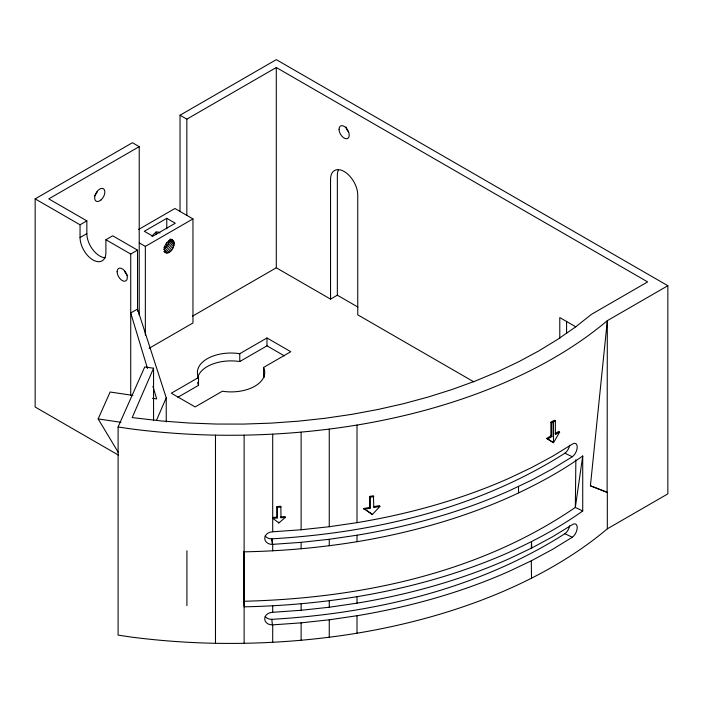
<?xml version="1.0" encoding="UTF-8"?>
<svg xmlns="http://www.w3.org/2000/svg" width="703" height="703" viewBox="0 0 703 703"><rect width="100%" height="100%" fill="white"/><g stroke="black" fill="none" stroke-linecap="round" stroke-linejoin="round"><path stroke-width="1.05" d="M139.229 315.164L139.229 146.646L132.419 142.718L35.15 198.879L35.15 407.019L118.42 455.096M145.345 335.138L145.345 246.393L192.965 218.905L192.965 322.976L149.08 348.319M575.871 459.683L575.335 507.425C478.681 573.613 359.4 598.394 243.844 601.267L244.126 606.821C281.929 606.083 319.68 602.761 357.01 596.68A455.772 263.133 0 0 0 509.411 552.154C534.93 540.502 559.86 527.312 582.725 510.976L582.725 455.992C559.86 472.328 534.93 485.518 509.411 497.17A455.772 263.133 0 0 1 357.01 541.697C319.68 547.778 281.929 551.099 244.126 551.837M531.292 548.243L531.521 541.653L531.74 548.015L509.411 558.63A455.772 263.133 0 0 1 357.01 603.165L329.259 607.234L301.121 610.283L272.404 612.322A7.698 6.274 -5.9 0 0 264.715 618.868A7.698 6.274 -5.9 0 0 272.404 624.888L301.121 622.849L329.259 619.8L357.01 615.731A455.772 263.133 0 0 0 509.411 571.205L531.292 560.809L552.444 549.412L572.295 537.259A7.698 4.016 -64.3 0 0 577.225 527.566A7.698 4.016 -64.3 0 0 572.295 524.693L552.444 536.846L531.74 548.015M118.095 426.967L130.415 428.812A455.772 263.133 0 0 0 215.487 435.148C262.843 435.965 310.26 432.688 357.01 425.06A455.772 263.133 0 0 0 607.313 320.673L607.128 492.434L590.415 485.791L607.313 320.673L667.85 285.717L667.85 493.866L607.313 528.823A455.772 263.133 0 0 1 357.01 633.21C310.26 640.837 262.843 644.115 215.487 643.298A455.772 263.133 0 0 1 130.415 636.962L118.095 635.108L118.095 426.967L144.748 366.922L153.562 368.223L153.562 420.587M165.548 252.649L164.054 249.345L167.657 245.532L169.159 240.505C179.74 237.342 171.198 258.458 163.931 251.595M582.725 455.992L575.335 507.425L582.725 510.976M153.562 368.223L132.199 417.6L161.585 420.983L188.782 423.004L216.146 424.05L243.572 424.085L270.945 423.136L298.16 421.194L325.111 418.276L351.693 414.375L377.792 409.524L403.32 403.742L428.162 397.037L452.231 389.444L475.421 381L497.654 371.729L518.832 361.676L538.876 350.867L557.699 339.356L575.239 327.185L591.601 314.259L647.639 281.903L276.288 67.506L186.84 119.15L180.038 115.222L180.038 211.445M156.514 420.289L166.242 397.81L137.524 309.039L130.723 312.967L147.516 368.521M118.376 452.574L98.165 418.918L110.107 392.019L132.858 395.385M559.65 432.081L553.489 442.714L546.67 438.391L550.888 435.983L550.888 422.231L554.315 420.253L555.361 420.825L555.361 434.577L559.65 432.081L558.604 431.51L555.168 433.505M364.092 509.35L370.165 508.216L369.725 507.425L363.653 508.55L372.274 514.605L379.91 506.406L379.462 505.615L373.39 506.74M272.878 518.287L277.193 517.979L277.008 517.153L272.702 517.461L272.878 518.287L278.854 522.97L285.321 517.399L285.137 516.573L280.831 516.881L281.007 517.707L285.321 517.399M572.295 456.757L552.444 468.901L531.521 480.184L509.411 490.694A455.772 263.133 0 0 1 357.01 535.22L329.259 539.289L301.121 542.338L272.404 544.377A7.698 6.274 -5.9 0 1 264.715 538.357A7.698 6.274 -5.9 0 1 272.404 531.811L301.121 529.772L329.259 526.723L357.01 522.654A455.772 263.133 0 0 0 509.411 478.128L531.521 467.618L552.444 456.335L572.295 444.182A7.698 4.016 -64.3 0 1 577.225 447.055A7.698 4.016 -64.3 0 1 572.295 456.757L564.904 453.198C477.724 508.7 374.04 532.821 271.824 538.832A7.698 6.274 -5.9 0 1 265.172 535.923M569.658 525.756A7.698 4.016 -64.3 0 1 564.904 533.709C477.724 589.211 374.04 613.332 271.824 619.343A7.698 6.274 -5.9 0 1 265.172 616.434M555.361 420.825L551.873 422.837L551.873 436.589L547.655 438.997L546.67 438.391M180.038 115.222L276.288 59.65L667.85 285.717M139.229 146.646L48.753 198.879L86.847 220.865L86.847 233.633A18.278 10.554 60 0 0 105.239 257.773M35.15 198.879L80.045 224.793L86.847 220.865M137.524 311.227L137.524 250.127L112.7 235.795L105.898 239.723L105.898 252.482A18.278 10.554 60 0 1 92.972 259.943A18.278 10.554 60 0 1 80.045 237.561L86.847 233.633M138.526 229.521L174.933 208.501L192.965 218.905M166.778 218.317L144.326 231.278L152.832 236.182L175.275 223.229L166.778 218.317L166.778 228.888M105.898 239.723L130.723 254.055L137.524 250.127M163.966 247.43L166.778 245.804L166.778 242.64M192.49 316.183L276.288 267.799L330.542 299.118L337.343 295.198L357.985 307.114M198.536 377.493L171.321 393.205L195.135 406.949L222.341 391.237A33.674 19.438 0 0 0 263.581 367.432L290.787 351.72L266.982 337.976L239.767 353.688A33.674 19.438 0 0 0 198.536 377.493L198.536 385.349L177.894 397.265M197.569 378.293A33.674 19.438 0 0 1 239.767 361.544L266.982 345.832L284.381 355.876M369.725 507.425L369.725 496.423L373.39 495.747L373.829 507.54L379.91 506.406M369.725 496.423L370.165 497.223L373.829 496.538M277.008 517.153L277.008 506.547L280.831 506.274L281.007 517.707M277.008 506.547L277.193 507.373L281.007 507.1M152.366 398.276L156.699 398.917L152.894 386.334M98.165 418.918L120.916 422.292M590.415 485.791L607.33 492.311L607.313 528.823M564.904 533.709L572.295 537.259M171.005 239.213L172.762 240.145M552.417 421.378L553.463 421.949L553.489 442.714L547.655 438.997M575.845 326.86L559.781 317.58L559.781 338.31M473.76 381.808L357.748 314.83L357.748 195.047A19.236 11.107 60 0 0 344.145 171.488A19.236 11.107 60 0 0 330.542 179.335L330.542 299.118M139.229 242.86L145.345 246.393M550.888 422.231L551.873 422.837M550.888 435.983L551.873 436.589M171.04 239.319L173.571 240.901M363.653 508.55L365.472 509.719M367.282 510.888L370.92 513.225M170.073 239.117L174.08 242.025M164.282 251.129L166.602 252.975M169.731 239.705L174.256 243.449M174.08 245.075L169.159 240.505L166.602 242.772L164.739 246.006L164.054 249.345L167.832 252.852M168.984 242.131L173.571 246.788M165.372 248.379L169.159 252.289M168.474 243.844L172.762 248.484M166.602 247.078L170.477 251.323M167.657 245.532L171.708 250.022M371.825 513.814L372.274 514.605M278.678 522.144L278.854 522.97M272.404 544.377L271.824 538.832L272.702 544.368L272.702 550.844M271.824 619.343L272.404 624.888M531.292 560.809L531.521 578.174M566.583 321.289L566.583 333.292M518.524 486.362L518.524 492.847M370.165 497.223L370.165 508.216M357.01 425.06L357.01 522.654M357.01 535.22L357.01 541.697M357.01 596.68L357.01 603.165M357.01 615.731L357.01 633.21M337.343 295.198L337.343 175.407A19.236 11.107 60 0 1 338.38 169.994M329.259 429.129L329.259 526.723M329.259 539.289L329.259 545.765M329.259 600.749L329.259 607.234M329.259 619.8L329.259 637.27M301.121 432.178L301.121 529.772M301.121 542.338L301.121 548.823M301.121 603.807L301.121 610.283M301.121 622.849L301.121 640.328M277.193 507.373L277.193 517.979M276.288 67.506L276.288 267.799M272.702 434.208L272.702 531.802M272.702 605.828L272.702 612.313M272.702 624.879L272.702 642.357M266.982 337.976L266.982 345.832M263.581 367.432L263.581 375.288A33.674 19.438 0 0 1 264.31 377.274M244.126 435.201L244.126 643.35M243.844 551.679L243.844 601.267M239.767 353.688L239.767 361.544M215.487 435.148L215.487 643.298M186.84 119.15L186.84 215.373M186.919 550.713L186.919 605.696M166.242 397.81L166.242 421.914M130.723 254.055L130.723 395.262M80.045 224.793L80.045 237.561M127.7 275.673A7.215 4.165 60 0 1 124.607 271.138M97.392 191.418A7.215 4.165 -60 0 1 94.29 195.952M348.398 131.909A7.215 4.165 60 0 1 346.017 126.962M198.536 385.349A33.674 19.438 0 0 1 197.569 382.344M151.945 236.463A7.215 4.165 -60 0 1 159.968 233.044M569.658 445.245A7.698 4.016 -64.3 0 1 564.904 453.198M156.057 231.621A7.215 4.165 -60 0 1 156.057 234.67M117.12 271.727A7.215 4.165 60 0 0 124.774 281.244A7.215 4.165 60 0 0 124.774 271.042A7.215 4.165 60 0 0 117.12 271.727M101.091 199.88A7.215 4.165 -60 0 0 103.376 188.703A7.215 4.165 -60 0 0 94.843 196.269A7.215 4.165 -60 0 0 101.091 199.88M339.039 129.264A7.215 4.165 60 0 0 346.693 138.781A7.215 4.165 60 0 0 346.693 128.579A7.215 4.165 60 0 0 339.039 129.264"/></g></svg>
